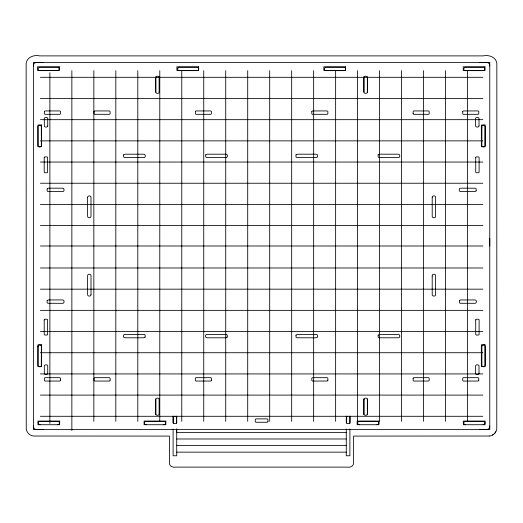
<?xml version="1.0" encoding="UTF-8"?>
<svg xmlns="http://www.w3.org/2000/svg" width="523" height="523" viewBox="0 0 523 523"><rect width="100%" height="100%" fill="white"/><g stroke="black" fill="none" stroke-linecap="round" stroke-linejoin="round"><path stroke-width="0.78" d="M59.171 68.068L59.132 70.18L58.301 70.605L39.833 70.644C37.525 71.036 37.8 66.526 40.127 67.277L57.935 67.284L59.171 67.918M489.763 245.993L489.763 238.599M33.459 65.95L33.498 65.127A3.216 3.216 0 0 1 36.42 62.427L43.546 62.42M489.763 426.042L489.724 426.866A3.216 3.216 0 0 1 486.795 429.566L479.663 429.579M174.028 416.288L173.93 416.295A0.798 0.798 0 0 0 173.218 416.988L173.211 422.819A0.798 0.798 0 0 0 174.009 423.578L175.761 423.578A0.798 0.798 0 0 0 176.558 422.8L176.558 417.106A0.798 0.798 0 0 0 175.82 416.288L175.728 416.288M347.475 416.288L347.37 416.295A0.798 0.798 0 0 0 346.664 416.988L346.657 422.819A0.798 0.798 0 0 0 347.455 423.578L349.207 423.578A0.798 0.798 0 0 0 350.005 422.8L350.005 417.106A0.798 0.798 0 0 0 349.266 416.288L349.174 416.288M489.541 436.019L353.581 436.09L353.581 462.855C353.757 466.032 350.312 467.758 347.514 467.111L175.486 467.111C172.688 467.758 169.243 466.032 169.419 462.855L169.419 436.09L33.459 436.019A8.368 8.368 0 0 1 29.183 434.149A8.44 8.44 0 0 1 27.209 431.776A8.368 8.368 0 0 1 26.242 428.808L26.15 65.342C25.339 57.988 33.452 54.3 39.735 55.889L483.265 55.889C489.548 54.3 497.661 57.988 496.85 65.342L496.778 428.782A8.368 8.368 0 0 1 494.908 433.057M57.602 424.715C59.883 425.356 60.053 420.93 57.792 421.348L39.833 421.348C37.525 420.956 37.8 425.461 40.127 424.715M163.738 424.715C166.013 425.356 166.19 420.93 163.928 421.348L145.969 421.348C143.662 420.956 143.93 425.461 146.263 424.715M376.959 424.715C379.286 425.467 379.561 420.956 377.253 421.348L359.294 421.348C357.032 420.93 357.209 425.362 359.484 424.715M483.089 424.715C485.416 425.467 485.69 420.956 483.383 421.348L465.424 421.348C463.162 420.93 463.345 425.362 465.614 424.715M40.389 77.306L482.827 77.306M40.389 98.494L482.827 98.494M40.389 119.675L482.827 119.675M40.389 140.864L482.827 140.864M40.389 162.052L482.827 162.052M40.389 183.24L482.827 183.24M40.389 204.421L482.827 204.421M40.389 225.609L482.827 225.609M40.389 245.993L482.827 245.993M40.382 267.985L482.827 267.985M40.382 289.173L482.827 289.173M40.382 310.355L482.827 310.355M40.382 331.543L482.827 331.543M40.382 352.731L482.827 352.731M40.382 373.919L482.827 373.919M40.382 395.1L482.827 395.1M40.382 416.288L482.827 416.288M346.278 432.377L176.65 432.377L176.65 429.167M176.722 438.987L346.278 438.987M176.722 445.563L346.278 445.563M176.722 452.153L346.278 452.153M479.669 62.42L486.802 62.427A3.216 3.216 0 0 1 489.724 65.127L489.763 65.95M43.546 429.579L36.42 429.566A3.203 3.203 0 0 1 34.721 428.912A3.223 3.223 0 0 1 33.498 426.866L33.459 426.042M467.523 70.651L467.523 421.348M445.544 70.651L445.544 421.348M423.565 70.651L423.558 421.348M413.131 113.465L413.131 111.772A0.85 0.85 0 0 1 413.981 110.935L428.317 110.935A0.85 0.85 0 0 1 429.18 111.745L429.18 113.458A0.85 0.85 0 0 1 428.409 114.315L413.915 114.321A0.85 0.85 0 0 1 413.131 113.465M413.131 378.528L413.131 380.221A0.85 0.85 0 0 0 413.981 381.051L428.317 381.051A0.85 0.85 0 0 0 429.18 380.241L429.18 378.534A0.85 0.85 0 0 0 428.409 377.671L413.915 377.671A0.85 0.85 0 0 0 413.131 378.528M401.579 70.651L401.579 421.348M379.6 70.651L379.6 421.348M367.46 76.894L367.46 92.238M367.46 398.886L367.46 414.615M363.838 76.894L363.838 92.238M363.838 398.886L363.838 414.615M357.614 70.651L357.614 421.348M349.9 416.151L349.9 423.146M349.9 428.945L349.9 455.775L346.278 455.775L346.278 428.945M346.278 416.151L346.278 423.146M335.642 70.651L335.635 421.348M313.656 70.651L313.65 421.348M291.677 70.651L291.677 421.348M269.691 70.651L269.691 421.348M247.706 70.651L247.706 421.348M225.733 70.651L225.727 421.348M203.748 70.651L203.748 421.348M181.769 70.651L181.769 421.348M176.722 416.151L176.722 423.146M176.722 428.945L176.722 455.775L173.1 455.775L173.1 428.945M173.1 416.151L173.1 423.146M159.783 70.651L159.783 421.348M159.28 76.894L159.28 92.238M159.28 398.886L159.28 414.615M155.664 76.894L155.664 92.238M155.664 398.886L155.664 414.615M137.804 70.651L137.804 421.348M115.825 70.651L115.818 421.348M93.839 70.651L93.839 421.348M71.86 70.651L71.86 430.579M49.875 72.749L49.875 423.453M493.843 434.123A8.368 8.368 0 0 1 489.567 435.999M495.791 431.776A8.44 8.44 0 0 1 492.535 435.031M44.207 157.658L44.22 172.1A0.752 0.752 0 0 0 44.906 172.734L46.933 172.734A0.752 0.752 0 0 0 47.606 172.08L47.613 157.639A0.752 0.752 0 0 0 46.861 156.92L44.965 156.92A0.752 0.752 0 0 0 44.213 157.658M44.207 319.965L44.22 334.406A0.752 0.752 0 0 0 44.906 335.047L46.933 335.047A0.752 0.752 0 0 0 47.606 334.393L47.613 319.945A0.752 0.752 0 0 0 46.861 319.233L44.965 319.233A0.752 0.752 0 0 0 44.213 319.965M47.135 188.94L47.162 191.065L48.024 191.536L62.721 191.549C64.604 191.732 64.519 187.796 62.57 188.182L48.155 188.182L47.135 188.94M87.603 197.504L87.603 216.084C87.151 218.47 91.688 218.274 91.009 215.888L91.009 197.812C91.793 195.419 87.191 195.131 87.603 197.504M123.605 154.873L123.624 157.044L124.67 157.567L143.361 157.6C145.754 158.384 146.041 153.775 143.668 154.193L125.089 154.193L123.605 154.873M155.874 77.548L155.874 92.028C155.684 93.937 159.639 93.839 159.24 91.871L159.24 77.783C159.731 75.77 155.704 75.606 155.874 77.548M177.813 68.036L177.846 70.16L178.912 70.638L197.145 70.644C199.407 71.063 199.224 66.63 196.955 67.277L179.075 67.284L177.813 68.036M205.735 154.873L205.761 157.044L206.801 157.567L225.498 157.6C227.884 158.384 228.178 153.775 225.805 154.193L207.226 154.193L205.735 154.873M295.998 335.158L296.031 337.302L297.129 337.786L315.99 337.793C318.376 338.244 318.18 333.707 315.794 334.393L297.299 334.393L295.998 335.158M363.975 399.618L363.975 413.706C363.485 415.726 367.512 415.883 367.342 413.941L367.342 399.461C367.532 397.552 363.577 397.657 363.975 399.618M378.129 335.158L378.168 337.302L379.267 337.786L398.127 337.793C400.507 338.244 400.317 333.707 397.931 334.393L379.437 334.393L378.129 335.158M432.207 276.098L432.207 294.181C431.423 296.567 436.025 296.855 435.613 294.482L435.613 275.902C436.064 273.522 431.527 273.719 432.207 276.098M459.442 300.817L459.449 302.765L460.227 303.281L474.799 303.307C476.806 303.791 476.943 299.784 475.034 299.941L460.351 299.954L459.442 300.817M479.009 125.932C479.114 127.462 475.603 127.475 475.603 125.997L475.603 118.322C475.865 117.08 478.695 117.093 479.009 118.296L479.009 125.932M479.009 373.337C479.114 374.873 475.603 374.88 475.603 373.402L475.603 365.734C475.865 364.492 478.695 364.498 479.009 365.701L479.009 373.337M37.989 346.638L37.95 365.165C37.525 367.532 42.102 367.244 41.317 364.864L41.356 346.841C42.043 344.52 37.545 344.324 37.989 346.638M475.714 157.639L475.721 172.08A0.752 0.752 0 0 0 476.394 172.734L478.421 172.734A0.752 0.752 0 0 0 479.107 172.1L479.12 157.658A0.752 0.752 0 0 0 478.362 156.92L476.473 156.92A0.752 0.752 0 0 0 475.714 157.639M475.714 319.945L475.721 334.393A0.752 0.752 0 0 0 476.394 335.047L478.421 335.047A0.752 0.752 0 0 0 479.107 334.406L479.12 319.965A0.752 0.752 0 0 0 478.362 319.233L476.473 319.233A0.752 0.752 0 0 0 475.714 319.945M481.892 127.128L481.86 145.152C481.173 147.479 485.671 147.669 485.226 145.355L485.266 126.834C485.69 124.461 481.114 124.749 481.892 127.128M47.129 300.548L47.142 302.778L47.939 303.288L62.564 303.307C64.525 303.706 64.63 299.751 62.721 299.941L48.24 299.941L47.129 300.548M47.724 125.997C47.724 127.475 44.213 127.462 44.318 125.932L44.318 118.296C44.632 117.093 47.462 117.08 47.724 118.322L47.724 125.997M47.724 373.402C47.724 374.88 44.213 374.873 44.318 373.337L44.318 365.701C44.632 364.498 47.462 364.492 47.724 365.734L47.724 373.402M60.452 380.143L60.452 380.221A0.85 0.85 0 0 1 59.596 381.051L45.266 381.051A0.85 0.85 0 0 1 44.403 380.241L44.403 378.534A0.85 0.85 0 0 1 45.168 377.671L59.661 377.671A0.85 0.85 0 0 1 60.452 378.528L60.452 380.143M91.009 294.181C91.793 296.567 87.191 296.855 87.603 294.482L87.603 275.902C87.151 273.522 91.688 273.719 91.009 276.098L91.009 294.181M110.092 380.143L110.092 380.221A0.85 0.85 0 0 1 109.235 381.051L94.905 381.051A0.85 0.85 0 0 1 94.042 380.241L94.042 378.534A0.85 0.85 0 0 1 94.807 377.671L109.3 377.671A0.85 0.85 0 0 1 110.085 378.528L110.092 380.143M211.403 380.143L211.403 380.221A0.85 0.85 0 0 1 210.553 381.051L196.217 381.051A0.85 0.85 0 0 1 195.354 380.241L195.354 378.534A0.85 0.85 0 0 1 196.125 377.671L210.619 377.671A0.85 0.85 0 0 1 211.403 378.528L211.403 380.143M267.946 421.316L267.939 421.388A0.889 0.889 0 0 1 267.057 422.257L256.165 422.257A0.889 0.889 0 0 1 255.27 421.414L255.27 419.786A0.889 0.889 0 0 1 256.067 418.89L267.122 418.89A0.889 0.889 0 0 1 267.939 419.779L267.946 421.316M311.813 111.772L311.813 113.465A0.85 0.85 0 0 0 312.604 114.321L327.097 114.315A0.85 0.85 0 0 0 327.862 113.458L327.862 111.745A0.85 0.85 0 0 0 326.999 110.935L312.669 110.935A0.85 0.85 0 0 0 311.813 111.772M432.207 197.393L432.207 215.888C431.527 218.274 436.064 218.47 435.613 216.084L435.613 197.504C436.071 195.36 431.887 195.262 432.207 197.393M462.724 111.772L462.724 113.465A0.85 0.85 0 0 0 463.509 114.321L478.002 114.315A0.85 0.85 0 0 0 478.774 113.458L478.774 111.745A0.85 0.85 0 0 0 477.911 110.935L463.574 110.935A0.85 0.85 0 0 0 462.724 111.772M476.146 190.856L475.041 191.549L460.56 191.549C458.645 191.745 458.749 187.79 460.711 188.182L475.342 188.208L476.133 188.711L476.146 190.856M145.087 337.093L143.668 337.793L125.089 337.793C122.709 338.244 122.905 333.713 125.285 334.393L144.054 334.413L145.074 334.923L145.087 337.093M159.24 413.706C159.731 415.726 155.704 415.883 155.874 413.941L155.874 399.461C155.677 397.552 159.633 397.657 159.24 399.618L159.24 413.706M227.224 337.093L225.805 337.793L207.226 337.793C204.839 338.244 205.036 333.713 207.422 334.393L226.191 334.413L227.204 334.923L227.224 337.093M295.998 154.808L296.011 157.063L297.025 157.573L315.794 157.6C318.18 158.279 318.376 153.742 315.99 154.193L297.41 154.193L295.998 154.808M345.409 69.951L344.036 70.644L326.071 70.644C323.815 71.063 323.985 66.637 326.26 67.277L344.409 67.304L345.389 67.807L345.409 69.951M363.975 77.456L363.975 91.871C363.583 93.839 367.538 93.937 367.342 92.028L367.342 77.548C367.538 75.757 363.897 75.691 363.975 77.456M378.129 154.808L378.149 157.063L379.162 157.573L397.931 157.6C400.317 158.279 400.513 153.742 398.127 154.193L379.548 154.193L378.129 154.808M484.756 69.951L483.383 70.644L465.424 70.644C463.162 71.063 463.339 66.637 465.614 67.277L483.762 67.304L484.743 67.807L484.756 69.951M41.356 145.152C42.043 147.479 37.545 147.669 37.989 145.355L37.957 126.834C37.525 124.461 42.102 124.749 41.324 127.128L41.356 145.152M481.86 346.501L481.892 364.864C481.108 367.244 485.69 367.532 485.259 365.165L485.226 346.638C485.704 344.513 481.565 344.389 481.86 346.501M44.403 111.745L44.403 113.458A0.85 0.85 0 0 0 45.168 114.315L59.661 114.321A0.85 0.85 0 0 0 60.452 113.465L60.452 111.772A0.85 0.85 0 0 0 59.596 110.935L45.266 110.935A0.85 0.85 0 0 0 44.403 111.745M94.042 111.745L94.042 113.458A0.85 0.85 0 0 0 94.807 114.315L109.3 114.321A0.85 0.85 0 0 0 110.085 113.465L110.092 111.772A0.85 0.85 0 0 0 109.235 110.935L94.905 110.935A0.85 0.85 0 0 0 94.042 111.745M195.354 111.745L195.354 113.458A0.85 0.85 0 0 0 196.125 114.315L210.619 114.321A0.85 0.85 0 0 0 211.403 113.465L211.403 111.772A0.85 0.85 0 0 0 210.553 110.935L196.217 110.935A0.85 0.85 0 0 0 195.354 111.745M327.862 380.156L327.862 380.241A0.85 0.85 0 0 1 326.999 381.051L312.669 381.051A0.85 0.85 0 0 1 311.813 380.221L311.813 378.528A0.85 0.85 0 0 1 312.604 377.671L327.097 377.671A0.85 0.85 0 0 1 327.862 378.534L327.862 380.156M478.774 380.156L478.774 380.241A0.85 0.85 0 0 1 477.911 381.051L463.574 381.051A0.85 0.85 0 0 1 462.724 380.221L462.724 378.528A0.85 0.85 0 0 1 463.509 377.671L478.002 377.671A0.85 0.85 0 0 1 478.774 378.534L478.774 380.156M489.763 62.42L33.459 62.42L33.459 429.579L489.763 429.579L489.763 62.42M59.204 66.8L37.479 66.8L37.479 70.422L59.204 70.422L59.204 66.8M198.616 66.8L176.885 66.8L176.885 70.422L198.616 70.422L198.616 66.8M345.559 66.8L323.822 66.8L323.822 70.422L345.559 70.422L345.559 66.8M484.965 66.8L463.234 66.8L463.234 70.422L484.965 70.422L484.965 66.8M41.592 125.004L37.97 125.004L37.97 146.688L41.592 146.688L41.592 125.004M484.965 125.004L481.35 125.004L481.35 146.688L484.965 146.688L484.965 125.004M41.592 344.781L37.97 344.781L37.97 366.505L41.592 366.505L41.592 344.781M484.965 344.781L481.35 344.781L481.35 366.505L484.965 366.505L484.965 344.781M59.687 421.093L37.97 421.093L37.97 424.715L59.687 424.715L59.687 421.093M165.856 421.093L144.087 421.093L144.087 424.715L165.856 424.715L165.856 421.093M378.914 421.093L357.144 421.093L357.144 424.715L378.914 424.715L378.914 421.093M485.03 421.093L463.313 421.093L463.313 424.715L485.03 424.715L485.03 421.093"/></g></svg>
